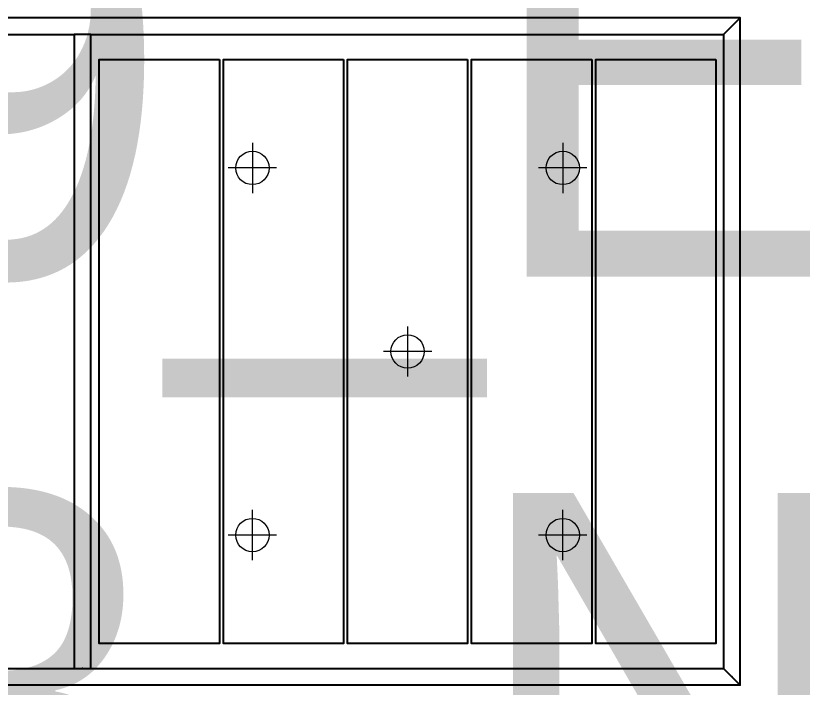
# Model space of a CAD drawing. Header units: millimetres. Extents: x -962357 to -591296, y -195428 to 59420.
# Drawn here: x -741355 to -738998, y 5006 to 7019 of the extents above; entities that cross this region are included whole.
import ezdxf

# ---------------------------------------------------------------- set-up
doc = ezdxf.new("R2010")
doc.units = ezdxf.units.MM
for name, color, linetype in [('000 - WIPEOUT', 250, 'Continuous'), ('A04_TUBE SERIES', 2, 'Continuous'), ('A11_ALU.SOLID SHEET', 2, 'Continuous')]:
    doc.layers.add(name, color=color, linetype=linetype)
doc.layers.add('A-DETL-GENF', color=2, linetype='Continuous', lineweight=9)
doc.layers.add('E-LITE-EQPM', color=2, linetype='Continuous', lineweight=9)

# ---------------------------------------------------------------- blocks, each defined once
blk = doc.blocks.new('*U377')
blk.add_attdef('EXTR.OVL-LENGTH_', (-25, -59.1), '', height=5)
blk.add_wipeout([(-25, -25), (25, 25), (25, 6317.5), (-25, 6367.5)]).dxf.layer = '000 - WIPEOUT'
at = {"layer": 'A04_TUBE SERIES', "color": 0}
blk.add_lwpolyline([(-25, -25), (25, 25), (25, 6317.5), (-25, 6367.5)], close=True, dxfattribs=at)
blk = doc.blocks.new('*U376')
blk.add_attdef('EXTR.OVL-LENGTH_', (-25, -59.1), '', height=5)
blk.add_wipeout([(-25, 0), (25, 0), (25, 1900), (-25, 1900)]).dxf.layer = '000 - WIPEOUT'
blk.add_point((0, 0))
at = {"layer": 'A04_TUBE SERIES', "color": 0}
blk.add_lwpolyline([(-25, 0), (25, 0), (25, 1900), (-25, 1900)], close=True, dxfattribs=at)
blk = doc.blocks.new('*U375')
at = {"color": 6}
blk.add_point((-37.5, 0), dxfattribs=at)
at = {"color": 3}
for points in [[(-875, 924), (875, 924), (875, 564), (-875, 564)], [(-875, 552), (875, 552), (875, 192), (-875, 192)], [(-875, -192), (875, -192), (875, -552), (-875, -552)], [(-875, -564), (875, -564), (875, -924), (-875, -924)]]:
    blk.add_wipeout(points, dxfattribs=at).dxf.layer = '000 - WIPEOUT'
at = {"layer": 'A11_ALU.SOLID SHEET', "color": 0, "linetype": 'ByBlock'}
for points in [[(875, 564), (-875, 564), (-875, 924), (875, 924)], [(875, 192), (-875, 192), (-875, 552), (875, 552)], [(875, -552), (-875, -552), (-875, -192), (875, -192)], [(875, -924), (-875, -924), (-875, -564), (875, -564)]]:
    blk.add_lwpolyline(points, close=True, dxfattribs=at)
at = {"color": 3}
blk.add_wipeout([(-875, 180), (875, 180), (875, -180), (-875, -180)], dxfattribs=at).dxf.layer = '000 - WIPEOUT'
at = {"layer": 'A11_ALU.SOLID SHEET', "color": 0, "linetype": 'ByBlock'}
blk.add_lwpolyline([(875, -180), (-875, -180), (-875, 180), (875, 180)], close=True, dxfattribs=at)
blk = doc.blocks.new('*U361')
blk.add_attdef('EXTR.OVL-LENGTH_', (-25, -59.1), '', height=5)
blk.add_wipeout([(-25, 25), (25, -25), (25, 1975), (-25, 1925)]).dxf.layer = '000 - WIPEOUT'
blk.add_point((0, 0))
at = {"layer": 'A04_TUBE SERIES', "color": 0}
blk.add_lwpolyline([(-25, 25), (25, -25), (25, 1975), (-25, 1925)], close=True, dxfattribs=at)
blk = doc.blocks.new('*U624')
at = {"layer": 'A04_TUBE SERIES', "color": 0, "linetype": 'ByBlock', "rotation": 270}
blk.add_blockref('*U377', (278, 2225), dxfattribs=at)
at = {"layer": 'A11_ALU.SOLID SHEET', "color": 0, "linetype": 'ByBlock', "rotation": 90}
blk.add_blockref('*U375', (5648.8, 1250), dxfattribs=at)
at = {"layer": 'A04_TUBE SERIES', "color": 0, "linetype": 'ByBlock'}
for name, p in [('*U361', (6620.5, 275)), ('*U376', (4674, 300))]:
    blk.add_blockref(name, p, dxfattribs=at)
at = {"layer": 'A04_TUBE SERIES', "color": 0, "linetype": 'ByBlock', "xscale": -1, "rotation": 269.9999999999478}
blk.add_blockref('*U377', (278, 275), dxfattribs=at)
blk = doc.blocks.new('*U5836')
at = {"layer": 'A11_ALU.SOLID SHEET'}
blk.add_blockref('*U624', (-1149.3, 1182.5), dxfattribs=at)
blk = doc.blocks.new('LGF_DL_SAA_LowPower_DL1a1 - LGF_DL_SAA_LowPower_DL1a-12437659-4180-01 LOWER PLATFORM LEVEL - REFLECTED CEILING PLAN')
at = {"layer": 'A-DETL-GENF'}
for p, q in [((0, 75), (0, -75)), ((72.5, 0), (-72.5, 0))]:
    blk.add_line(p, q, dxfattribs=at)
blk.add_circle((0, 0), 50, dxfattribs=at)
blk = doc.blocks.new('LGF_DL_SAA_LowPower_DL1a1 - LGF_DL_SAA_LowPower_DL1a-12438006-4180-01 LOWER PLATFORM LEVEL - REFLECTED CEILING PLAN')
at = {"layer": 'A-DETL-GENF'}
for p, q in [((0, -75), (0, 75)), ((72.5, 0), (-72.5, 0))]:
    blk.add_line(p, q, dxfattribs=at)
blk.add_circle((0, 0), 50, dxfattribs=at)
blk = doc.blocks.new('C-1-PP19-AR-4180-01-B_20250908-040939_EXDOWNLIGHT')
at = {"layer": 'E-LITE-EQPM'}
for name, p, rotation in [('LGF_DL_SAA_LowPower_DL1a1 - LGF_DL_SAA_LowPower_DL1a-12437659-4180-01 LOWER PLATFORM LEVEL - REFLECTED CEILING PLAN', (4034.5, 2982.5), 359.9999881697653), ('LGF_DL_SAA_LowPower_DL1a1 - LGF_DL_SAA_LowPower_DL1a-12437659-4180-01 LOWER PLATFORM LEVEL - REFLECTED CEILING PLAN', (4964.5, 2982.5), 359.9999881697653), ('LGF_DL_SAA_LowPower_DL1a1 - LGF_DL_SAA_LowPower_DL1a-12437659-4180-01 LOWER PLATFORM LEVEL - REFLECTED CEILING PLAN', (4499.5, 2432.5), 359.9999881697653), ('LGF_DL_SAA_LowPower_DL1a1 - LGF_DL_SAA_LowPower_DL1a-12438006-4180-01 LOWER PLATFORM LEVEL - REFLECTED CEILING PLAN', (4034.5, 1882.5), 1.18302346677688e-05), ('LGF_DL_SAA_LowPower_DL1a1 - LGF_DL_SAA_LowPower_DL1a-12438006-4180-01 LOWER PLATFORM LEVEL - REFLECTED CEILING PLAN', (4964.5, 1882.5), 1.18302346677688e-05)]:
    blk.add_blockref(name, p, dxfattribs=dict(at, rotation=rotation))

msp = doc.modelspace()

# ---------------------------------------------------------------- block references
msp.add_blockref('*U5836', (-744680, 3580))

# ---------------------------------------------------------------- next in the draw order: block references
msp.add_blockref('C-1-PP19-AR-4180-01-B_20250908-040939_EXDOWNLIGHT', (-744680, 3580))

# ---------------------------------------------------------------- next in the draw order: texts
at = {"char_height": 1250, "attachment_point": 1}
for s, insert, width in [('C-1-PP19-AR-4180-01-B_20250908-040939_EXDOWNLIGHT', (-773972.2, 7486.7), 60593.75), ('C-1-PP19-AR-4180-01-B_20250903-141828_NEWCL', (-774012.5, 5588.1), 52718.75)]:
    msp.add_mtext(s, dxfattribs=dict(at, insert=insert, width=width))

doc.saveas('drawing.dxf')
